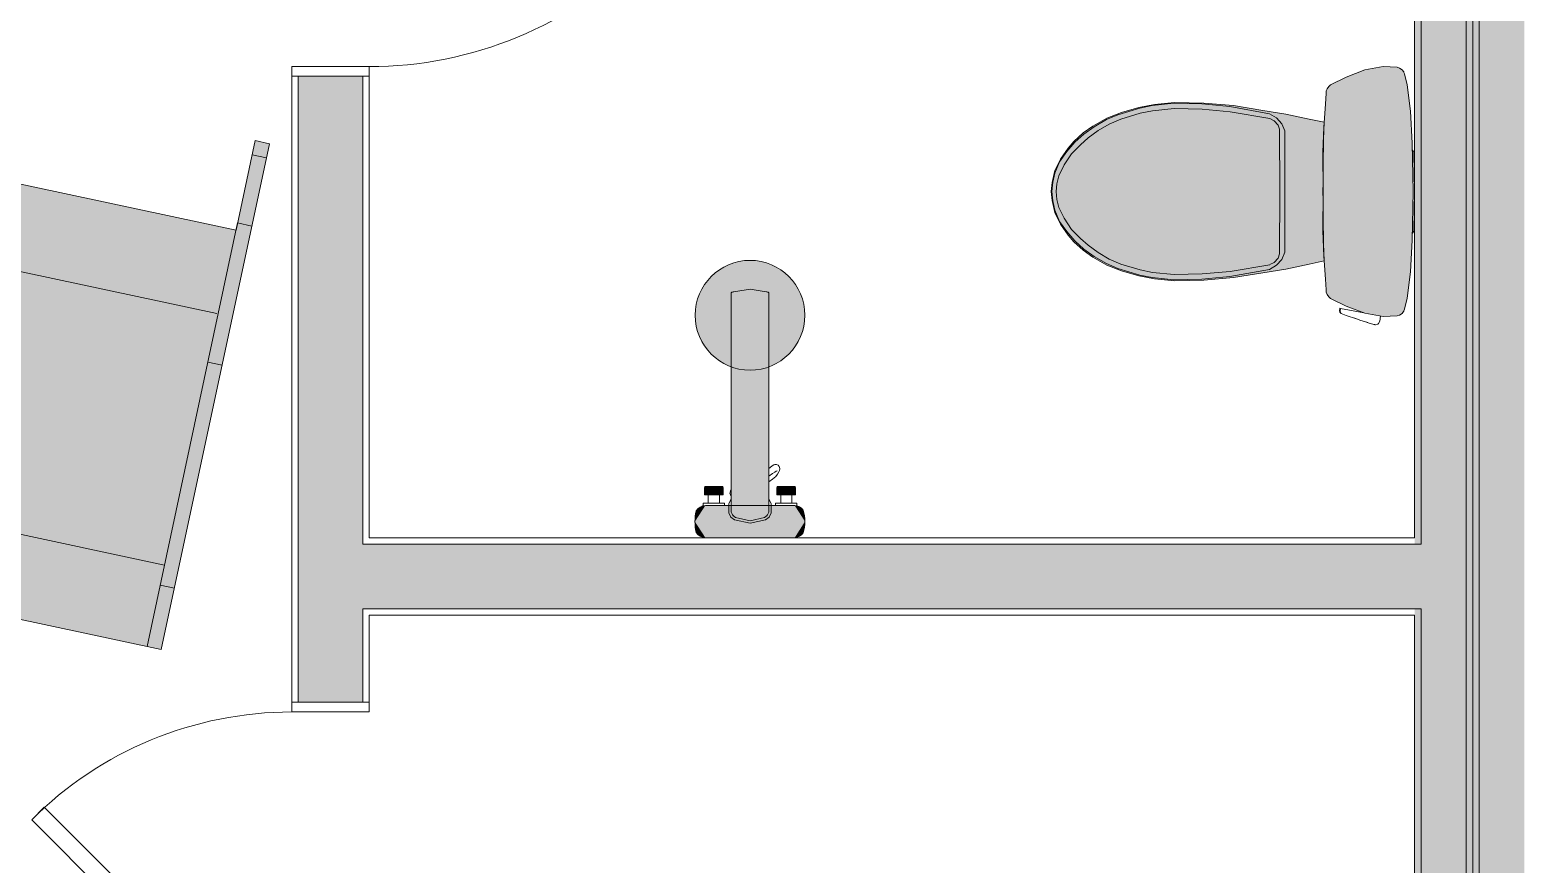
# Model space of a CAD drawing. Header units: inches. Extents: x 99 to 12024, y -5408 to 2559.
# Drawn here: x 8710.8 to 8826.3, y -5153.6 to -5089 of the extents above; entities that cross this region are included whole.
import ezdxf

# ---------------------------------------------------------------- set-up
doc = ezdxf.new("R2010")
doc.units = ezdxf.units.IN
doc.header["$LTSCALE"] = 96
doc.header["$MEASUREMENT"] = 0
for name, color, linetype, lineweight in [('Doors', 5, 'Continuous', 5), ('Fixtures_ Interior', 231, 'Continuous', 0), ('Walls_  Normal', 6, 'Continuous', 13)]:
    doc.layers.add(name, color=color, linetype=linetype, lineweight=lineweight)
doc.layers.add('Furniture_ Interior', color=7, linetype='Continuous', lineweight=25, true_color=0x8080c0)

# ---------------------------------------------------------------- blocks, each defined once
blk = doc.blocks.new('ADA Toilet')
at = {"layer": 'Fixtures_ Interior', "true_color": 0xffffff, "transparency": 33554687}
h = blk.add_hatch(color=7, dxfattribs=at)
h.dxf.hatch_style = 1
h.paths.add_polyline_path([(-2.364054101943969, 6.809740046024321), (-2.347391843795776, 6.857466662883757), (-2.314676544189453, 6.905904446363448), (-2.277592567443847, 6.936384447574614), (-2.273655550003051, 6.939356256246567), (-2.263622489929199, 6.94336945605278), (-2.234234748840331, 6.953656467437742), (-2.016709266662597, 7.008012448906897), (-1.49824442577362, 7.073620650529862), (-0.872820149421692, 7.106208853363992), (0.08153402519226005, 7.124090453267097), (1.035888199806213, 7.106208853363992), (1.661312476158141, 7.073620650529862), (2.179777317047118, 7.008012448906897), (2.397302799224854, 6.953656467437742), (2.42669054031372, 6.94336945605278), (2.436723600387572, 6.939356256246567), (2.440660617828369, 6.936384447574614), (2.477744594573974, 6.905904446363448), (2.510459894180297, 6.857466662883757), (2.527122152328491, 6.809740046024321), (2.539796766281128, 6.531864080905913), (2.474595077514647, 6.176568846702574), (2.334793533325195, 5.805805019378661), (2.182139333724975, 5.497753812789916), (2.151176834106445, 5.463082842826842), (2.105761607170104, 5.431815492630004), (2.061972007751465, 5.415686511039733), (2.057628643989562, 5.41469589805603), (2.047036872863768, 5.41360366821289), (2.016429850578307, 5.41111447906494), (1.803806443214415, 5.399836824417113), (1.349756032943725, 5.366588248252867), (0.8539734315872184, 5.347208011627196), (0.0815340251922601, 5.35147519302368), (-0.6909053812026974, 5.347208011627196), (-1.186687982559204, 5.366588248252867), (-1.640738392829895, 5.399836824417113), (-1.853361800193787, 5.41111447906494), (-1.883968822479247, 5.41360366821289), (-1.894560593605041, 5.41469589805603), (-1.898903957366943, 5.415686511039733), (-1.942693556785584, 5.431815492630004), (-1.988108783721924, 5.463082842826842), (-2.019071283340454, 5.497753812789916), (-2.171725482940674, 5.805805019378661), (-2.311527027130126, 6.176568846702574), (-2.376728715896606, 6.531864080905913)])
h = blk.add_hatch(color=7, dxfattribs=at)
h.dxf.hatch_style = 1
edge = h.paths.add_edge_path()
edge.add_line((-1.281121208795608, 5.373503274082456), (-1.343532938957214, 5.076291650772093))
edge.add_line((-1.343532938957214, 5.076291650772093), (-1.444472635269165, 4.621733156204223))
edge.add_line((-1.444472635269165, 4.621733156204223), (-1.516303764343262, 4.167174903869628))
edge.add_line((-1.516303764343262, 4.167174903869628), (-1.610588585853576, 3.588080163955688))
edge.add_line((-1.610588585853576, 3.588080163955688), (-1.659915395736694, 3.008985424041748))
edge.add_line((-1.659915395736694, 3.008985424041748), (-1.672920173645019, 2.429890926361083))
edge.add_line((-1.672920173645019, 2.429890926361083), (-1.634108952522278, 2.035581661224366))
edge.add_line((-1.634108952522278, 2.035581661224366), (-1.574545969963074, 1.7259808883667))
edge.add_line((-1.574545969963074, 1.7259808883667), (-1.475663803100586, 1.386078186035157))
edge.add_line((-1.475663803100586, 1.386078186035157), (-1.364005405426026, 1.099007045745849))
edge.add_line((-1.364005405426026, 1.099007045745849), (-1.208201809883118, 0.8209789581298835))
edge.add_line((-1.208201809883118, 0.8209789581298835), (-1.073556322097778, 0.6349239387512206))
edge.add_line((-1.073556322097778, 0.6349239387512206), (-0.904671766281128, 0.4473447875976562))
edge.add_line((-0.904671766281128, 0.4473447875976562), (-0.7739633564949037, 0.3346956558227538))
edge.add_line((-0.7739633564949037, 0.3346956558227538), (-0.5585205960273744, 0.1853690147399911))
edge.add_line((-0.5585205960273744, 0.1853690147399911), (-0.3322065877914425, 0.07721621704101651))
edge.add_line((-0.3322065877914425, 0.07721621704101651), (-0.09646917521953643, 0.02047258758544922))
edge.add_line((-0.09646917521953643, 0.02047258758544921), (0.0815340251922601, 0))
edge.add_line((0.0815340251922601, 0), (0.2595372256040576, 0.02047258758544921))
edge.add_line((0.2595372256040576, 0.02047258758544921), (0.4952746381759645, 0.07721621704101651))
edge.add_line((0.4952746381759645, 0.07721621704101651), (0.7215886464118949, 0.1853690147399911))
edge.add_line((0.7215886464118949, 0.1853690147399911), (0.9370314068794251, 0.3346956558227538))
edge.add_line((0.9370314068794251, 0.3346956558227538), (1.067739816665648, 0.4473447875976562))
edge.add_line((1.067739816665648, 0.4473447875976562), (1.2366243724823, 0.6349239387512206))
edge.add_line((1.2366243724823, 0.6349239387512206), (1.371269860267639, 0.8209789581298835))
edge.add_line((1.371269860267639, 0.8209789581298835), (1.527073455810546, 1.099007045745849))
edge.add_line((1.527073455810546, 1.099007045745849), (1.638731853485107, 1.386078186035157))
edge.add_line((1.638731853485107, 1.386078186035157), (1.737614020347594, 1.7259808883667))
edge.add_line((1.737614020347594, 1.7259808883667), (1.797177002906799, 2.035581661224366))
edge.add_line((1.797177002906799, 2.035581661224366), (1.835988224029541, 2.429890926361083))
edge.add_line((1.835988224029541, 2.429890926361083), (1.822983446121216, 3.008985424041748))
edge.add_line((1.822983446121216, 3.008985424041748), (1.773656636238098, 3.588080163955688))
edge.add_line((1.773656636238098, 3.588080163955688), (1.679371814727782, 4.167174903869628))
edge.add_line((1.679371814727782, 4.167174903869628), (1.607540685653686, 4.621733156204223))
edge.add_line((1.607540685653686, 4.621733156204223), (1.506600989341736, 5.076291650772093))
edge.add_line((1.506600989341736, 5.076291650772093), (1.44418925918013, 5.373503274082456))
edge.add_arc((0.08153402519226094, 45.4302420428841), 40.07990955676836, 268.0516562162248, 271.9483437837752, ccw=False)
at = {"layer": 'Fixtures_ Interior', "color": 17, "true_color": 0x804040, "transparency": 33554687}
blk.add_line((-2.216810424804687, 5.69465470600128), (-2.3040928711257, 6.156852001500676), dxfattribs=at)
for points in [[(-2.364054101943969, 6.809740046024321), (-2.347391843795776, 6.857466662883757), (-2.314676544189453, 6.905904446363448), (-2.277592567443847, 6.936384447574614), (-2.273655550003051, 6.939356256246567), (-2.263622489929199, 6.94336945605278), (-2.234234748840331, 6.953656467437742), (-2.016709266662597, 7.008012448906897), (-1.49824442577362, 7.073620650529862), (-0.872820149421692, 7.106208853363992), (0.08153402519226005, 7.124090453267097), (1.035888199806213, 7.106208853363992), (1.661312476158141, 7.073620650529862), (2.179777317047118, 7.008012448906897), (2.397302799224854, 6.953656467437742), (2.42669054031372, 6.94336945605278), (2.436723600387572, 6.939356256246567), (2.440660617828369, 6.936384447574614), (2.477744594573974, 6.905904446363448), (2.510459894180297, 6.857466662883757), (2.527122152328491, 6.809740046024321), (2.539796766281128, 6.531864080905913), (2.474595077514647, 6.176568846702574), (2.334793533325195, 5.805805019378661), (2.182139333724975, 5.497753812789916), (2.151176834106445, 5.463082842826842), (2.105761607170104, 5.431815492630004), (2.061972007751465, 5.415686511039733), (2.057628643989562, 5.41469589805603), (2.047036872863768, 5.41360366821289), (2.016429850578307, 5.41111447906494), (1.803806443214415, 5.399836824417113), (1.349756032943725, 5.366588248252867), (0.8539734315872184, 5.347208011627196), (0.0815340251922601, 5.35147519302368), (-0.6909053812026974, 5.347208011627196), (-1.186687982559204, 5.366588248252867), (-1.640738392829895, 5.399836824417113), (-1.853361800193787, 5.41111447906494), (-1.883968822479247, 5.41360366821289), (-1.894560593605041, 5.41469589805603), (-1.898903957366943, 5.415686511039733), (-1.942693556785584, 5.431815492630004), (-1.988108783721924, 5.463082842826842), (-2.019071283340454, 5.497753812789916), (-2.171725482940674, 5.805805019378661), (-2.311527027130126, 6.176568846702574), (-2.376728715896606, 6.531864080905913)], [(-0.7060183758735653, 0.308559169769287), (-0.8906255669593811, 0.4712207527160653), (-1.04830883216858, 0.6463791503906258), (-1.192682408332824, 0.8459217185974119), (-1.333169714927674, 1.091336486816406), (-1.43040094089508, 1.317396331787109), (-1.560576013565063, 1.749882045745849), (-1.609572538375855, 1.991588706970215), (-1.655749831199646, 2.418867374420167), (-1.641678136825562, 2.969285327911376), (-1.588795342445373, 3.519678089141845), (-1.450314575195312, 4.295952896118163), (-1.36718035697937, 4.438395994186401), (-1.25138182926178, 4.543424951553344), (-1.113027992248535, 4.602327606201171), (1.276096042633057, 4.602327606201171), (1.414449879646299, 4.543424951553344), (1.53024840736389, 4.438395994186401), (1.613382625579834, 4.295952896118163), (1.751863392829895, 3.519678089141845), (1.804746187210082, 2.969285327911376), (1.818817881584167, 2.418867374420167), (1.772640588760375, 1.991588706970215), (1.723644063949584, 1.749882045745849), (1.593468991279601, 1.317396331787109), (1.496237765312194, 1.091336486816406), (1.355750458717345, 0.8459217185974119), (1.2113768825531, 0.6463791503906258), (1.053693617343902, 0.4712207527160653), (0.8690864262580863, 0.308559169769287), (0.6688074083328239, 0.1695448837280273), (0.4452620356082918, 0.07655588912963866), (0.2633980304002755, 0.03566158294677733), (0.0815340251922601, 0.01775473022460937), (-0.1003299800157544, 0.03566158294677733), (-0.2821939852237707, 0.07655588912963866), (-0.5057393579483037, 0.1695448837280273)]]:
    blk.add_lwpolyline(points, close=True, dxfattribs=at)
for points in [[(0.9012120554687529, 7.108732261333059), (0.8577072153091422, 7.137095253884793), (0.8378698239326469, 7.137400051474572), (0.08153402519226005, 7.14811885124445), (-0.6748017735481259, 7.137400051474572), (-0.6946391649246216, 7.137095253884793), (-0.7381440050842311, 7.108732261333059)], [(-2.367994570386471, 6.484270217414072), (-2.467178136825561, 6.465519232749938), (-2.513710906982421, 6.442405272960661), (-2.529636775970459, 6.426327039241789), (-2.539796766281127, 6.383909025192259), (-2.537637741088867, 6.374866638660431), (-2.520035617828368, 6.307912271022795), (-2.499715637207031, 6.239789430618285), (-2.47672866821289, 6.169101279258727), (-2.496565877914429, 6.229731057167052)], [(-2.53724591597569, 6.373376227402139), (-2.535275482177733, 6.365240046024321), (-2.532951719574078, 6.357042106777784)], [(-2.410231273651123, 5.977077268600462), (-2.451887403488159, 6.096685883522032), (-2.47672866821289, 6.169101279258727)], [(-2.29311196899414, 5.692673480033873), (-2.266619884490966, 5.685231225967406), (-2.216810424804687, 5.69465470600128), (-2.214371862411499, 5.681700675964356), (-2.264130695343017, 5.672302630424499), (-2.291816505432128, 5.683707215309142), (-2.315616409301757, 5.704916313171386), (-2.35498634147644, 5.803290395736693), (-2.422686128937075, 6.012839303999078)]]:
    blk.add_lwpolyline(points, dxfattribs=at)
blk.add_lwpolyline([(-1.281121208795608, 5.373503274082456), (-1.343532938957214, 5.076291650772093), (-1.444472635269165, 4.621733156204223), (-1.516303764343262, 4.167174903869628), (-1.610588585853576, 3.588080163955688), (-1.659915395736694, 3.008985424041748), (-1.672920173645019, 2.429890926361083), (-1.634108952522278, 2.035581661224366), (-1.574545969963074, 1.7259808883667), (-1.475663803100586, 1.386078186035157), (-1.364005405426026, 1.099007045745849), (-1.208201809883118, 0.8209789581298835), (-1.073556322097778, 0.6349239387512206), (-0.904671766281128, 0.4473447875976562), (-0.7739633564949037, 0.3346956558227538), (-0.5585205960273744, 0.1853690147399911), (-0.3322065877914425, 0.07721621704101651), (-0.09646917521953643, 0.02047258758544921), (0.0815340251922601, 0), (0.2595372256040576, 0.02047258758544921), (0.4952746381759645, 0.07721621704101651), (0.7215886464118949, 0.1853690147399911), (0.9370314068794251, 0.3346956558227538), (1.067739816665648, 0.4473447875976562), (1.2366243724823, 0.6349239387512206), (1.371269860267639, 0.8209789581298835), (1.527073455810546, 1.099007045745849), (1.638731853485107, 1.386078186035157), (1.737614020347594, 1.7259808883667), (1.797177002906799, 2.035581661224366), (1.835988224029541, 2.429890926361083), (1.822983446121216, 3.008985424041748), (1.773656636238098, 3.588080163955688), (1.679371814727782, 4.167174903869628), (1.607540685653686, 4.621733156204223), (1.506600989341736, 5.076291650772093), (1.44418925918013, 5.373503274082456, -0.01700414557459191)], format="xyb", close=True, dxfattribs=at)
at = {"layer": 'Fixtures_ Interior', "transparency": 33554687}
for points in [[(1.518920004844664, 4.306519353866577), (1.473809628486632, 4.389729633331298), (1.389430815696716, 4.466336149215699), (1.308328571319579, 4.497882915496826), (0.08153402519226005, 4.498517808914183), (-1.145260520935058, 4.497882915496826), (-1.226362765312195, 4.466336149215699), (-1.310716143608094, 4.389729633331298), (-1.355851954460144, 4.306519353866577)], [(1.519427968025207, 4.303852365493774), (1.652549445152282, 3.526002557754516), (1.701419039726257, 2.974035037994384), (1.713280839920042, 2.422042568206788), (1.672513827323913, 1.993239768981934), (1.624177630424499, 1.751863513946534), (1.506347007751465, 1.371777702331544), (1.408226785659789, 1.146175193786622), (1.282928595542907, 0.9274303092956551), (1.13858045387268, 0.7280655403137215), (1.002639623641967, 0.5771387062072761), (0.8261096405982972, 0.4042408294677742), (0.6076696066856376, 0.2574038619995126), (0.3922776243686678, 0.1534668922424316), (0.2369058247804644, 0.116636775970459), (0.0815340251922601, 0.1010156364440927), (-0.07383777439594329, 0.116636775970459), (-0.2292095739841467, 0.1534668922424316), (-0.4446015563011175, 0.2574038619995126), (-0.6630415902137753, 0.4042408294677742), (-0.8395715732574468, 0.5771387062072761), (-0.9755124034881592, 0.7280655403137215), (-1.119860545158386, 0.9274303092956551), (-1.245158735275269, 1.146175193786622), (-1.343278957366943, 1.371777702331544), (-1.461109580039978, 1.751863513946534), (-1.509445776939392, 1.993239768981934), (-1.550212789535522, 2.422042568206788), (-1.538350989341736, 2.974035037994384), (-1.48950682926178, 3.526002557754516), (-1.356359917640686, 4.303852365493774)]]:
    blk.add_lwpolyline(points, dxfattribs=at)
blk = doc.blocks.new('Seating_Chairs_Rocking Chairs_Rocking@Chair')
at = {"layer": 'Furniture_ Interior', "color": 163, "lineweight": 0, "true_color": 0x8080c0, "transparency": 33554687}
for p, q in [((-9.337500001272701, 35.09999800009507), (-10.4625000012727, 35.09999800000001)), ((10.46249999871782, 35.21250200176826), (9.337499998717815, 35.21250200167319)), ((9.33749999885083, 33.63750100167317), (-9.33750000114917, 33.63750100009507)), ((-9.337499999770671, 17.32500100009509), (-10.46249999977067, 17.32500100000002)), ((10.4625000002103, 17.54999900176824), (9.337500000210296, 17.54999900167318)), ((9.225000000533555, 13.72500000166372), (-9.449999999466446, 13.72500000008561)), ((-9.337499998401654, 1.125000000095042), (-10.46249999840166, 1.124999999999976)), ((10.4625000015983, 1.125000001768285), (9.337500001598299, 1.125000001673219))]:
    blk.add_line(p, q, dxfattribs=at)
blk.add_lwpolyline([(10.46250000169334, 1.768285073922016e-09), (9.337500001693684, 1.673242877586745e-09), (9.337500001094782, 7.08750000167322), (-9.337499998905514, 7.08750000167322), (-9.337499998306612, 9.5042196335271e-11), (-10.46249999830661, 9.5042196335271e-11), (-10.46249999830661, 40.08150485224803), (10.462499998309, 40.08150485401627)], close=True, dxfattribs=at)
for points in [[(-9.337499998905514, 40.08150485224803), (-9.337499998905514, 6.525000000095133), (-10.46249999885799, 6.525000000000067)], [(10.46250000114196, 6.525000001768262), (9.337500001693684, 6.525000001768262), (9.337500001693684, 40.08150485224803)]]:
    blk.add_lwpolyline(points, dxfattribs=at)
at = {"layer": 'Furniture_ Interior', "color": 7, "lineweight": 0, "true_color": 0xffffff, "transparency": 33554687}
for points in [[(10.46249999830638, 40.08150485224803), (-9.337499998905514, 7.08750000167322), (10.46249999830638, 40.08150485224803), (-10.46249999830661, 40.08150485224803)], [(-10.46249999830661, 9.5042196335271e-11), (-10.46249999830661, 40.08150485224803), (-10.46249999830661, 9.5042196335271e-11), (-9.337499998905514, 7.08750000167322)], [(10.46249999830638, 40.08150485224803), (9.337500001094782, 7.08750000167322), (10.46249999830638, 40.08150485224803), (-9.337499998905514, 7.08750000167322)], [(10.46250000169334, 1.768285073922016e-09), (9.337500001094782, 7.08750000167322), (10.46250000169334, 1.768285073922016e-09), (10.46249999830638, 40.08150485224803)], [(-9.337499998905514, 7.08750000167322), (-9.337499998306612, 9.5042196335271e-11), (-9.337499998905514, 7.08750000167322), (-10.46249999830661, 9.5042196335271e-11)], [(9.337500001693684, 1.673242877586745e-09), (9.337500001094782, 7.08750000167322), (9.337500001693684, 1.673242877586745e-09), (10.46250000169334, 1.768285073922016e-09)]]:
    blk.add_solid(points, dxfattribs=at)
blk = doc.blocks.new('block2')
at = {"layer": 'Fixtures_ Interior', "color": 17, "lineweight": 0, "true_color": 0x804040, "transparency": 33554687}
for p, q in [((-3.226873969568942, 18.81787958837327), (-3.226873969568942, 18.15957966543016)), ((-2.368074035181735, 18.15957966543016), (-2.368074035181735, 18.81787958837327)), ((2.38272609756973, 18.15957966543016), (2.38272609756973, 18.81787958837327)), ((3.241526031956937, 18.15957966543016), (3.241526031956937, 18.81787958837327))]:
    blk.add_line(p, q, dxfattribs=at)
blk.add_lwpolyline([(3.46702613876846, 21.48927965856373, -0.2360679774998079), (4.122703184663976, 21.11072433961453, -0.1572138289297121), (4.122703184663976, 19.34438999399856, -0.236067977499808), (3.46702613876846, 18.98897972799122), (-3.452374076380465, 18.98897972799122, -0.236067977499783), (-4.176113646367071, 19.40683096354621, -0.1026502000630452), (-4.176113646367071, 21.07142842300877, -0.2360679774997897), (-3.452374076380465, 21.48927965856373)], format="xyb", close=True, dxfattribs=at)
for points in [[(1.458726072774198, 18.49920438115242), (1.494326019749906, 18.52647963262376), (1.644126081929471, 18.85017958379564), (1.644126081929471, 19.55967965818223), (1.494326019749906, 19.88337960935411), (1.211226010785367, 20.1003796169835), (0.007326031193997551, 20.36497965551195), (-1.196573948397372, 20.1003796169835), (-1.479673957361911, 19.88337960935411), (-1.629474019541476, 19.55967965818223), (-1.629474019541476, 18.85017958379564), (-1.479673957361911, 18.52647963262376), (-1.444074010386196, 18.49920438115241)], [(-3.629874085917209, 19.0286244201636), (-3.629874085917209, 18.81787958837327), (-1.965073918833468, 18.81787958837327), (-1.965073918833468, 18.98897972799119)], [(3.644426012501981, 19.02860205479524), (3.644426012501981, 18.81787958837327), (1.979725981221463, 18.81787958837327), (1.979725981221463, 18.98897972799119)], [(-1.444074010386203, 17.7877294944366), (-1.494273995890353, 17.84507957197007), (-1.529273962511752, 17.97207966543016), (-1.548573946490023, 18.04527965284166), (-1.515274023546908, 18.17287960744676), (-1.444074010386196, 18.24492454530301)], [(1.458726072774198, 17.15200472832842), (1.756626034245755, 16.95967951513109), (1.996225977406766, 16.74687948919114), (2.148425961003568, 16.5554794380742), (2.230026150212552, 16.39457979894456), (2.282725954518583, 16.27647963262376), (2.307726049886014, 16.15357962346849), (2.293326044545438, 16.02297964788255), (2.263925934300687, 15.9678796837407), (2.185726070866849, 15.86177960134324), (2.064926052556302, 15.80917969442186), (1.933926010594632, 15.82407942510423), (1.852226043210294, 15.84537974096116), (1.726726079449918, 15.92337980962571), (1.565826082692411, 16.03947964406785), (1.458726072774205, 16.11426619520678)], [(2.119726086125638, 16.29887953496751), (2.040026092992093, 16.31967964864549), (1.916226053700711, 16.39667978978929), (1.756226087079312, 16.51197949147996), (1.463826084599766, 16.71617975927171)], [(-1.444074010386203, 14.52544019394517), (-1.454174017443393, 14.5711797783452), (-1.444074010386203, 14.61691936274523)], [(1.458726072774198, 14.61691936274522), (1.468826079831388, 14.5711797783452), (1.458726072774205, 14.52544019394517)]]:
    blk.add_lwpolyline(points, dxfattribs=at)
for points in [[(-1.444074010386203, 2.525780589349836), (-1.444074010386203, 19.51927962995347), (-1.331573938860629, 19.76497963167009), (-1.116574024691317, 19.92857959962663), (0.007326031193997551, 20.18107965684709), (1.131226087079312, 19.92857959962663), (1.346226001248624, 19.76497963167009), (1.458726072774198, 19.51927962995347), (1.458726072774198, 2.525780589349836), (1.409425998196866, 2.466780574091047), (1.307726049886014, 2.449080378778547), (1.1106260065892, 2.416779429681867), (0.007326031193997551, 2.24017992711839), (-1.095973944201205, 2.416779429681867), (-1.293073987498019, 2.449080378778547), (-1.394773935808864, 2.466780574091054)], [(-3.517674064173434, 17.60157957769212), (-3.517674064173434, 18.15957966543016), (-2.077273940577243, 18.15957966543016), (-2.077273940577243, 17.60157957769212), (-2.095074033274386, 17.55527964330491), (-2.127073859705661, 17.52957955098924), (-3.467873906626437, 17.52957955098924), (-3.499873971476291, 17.55527964330492)], [(2.109726095662381, 17.55527964330491), (2.091926002965238, 17.60157957769212), (2.091926002965238, 18.15957966543016), (3.532326126561429, 18.15957966543016), (3.532326126561429, 17.60157957769212), (3.514526033864286, 17.55527964330491), (3.482525969014432, 17.52957955098924), (2.141725922093649, 17.52957955098924)]]:
    blk.add_lwpolyline(points, close=True, dxfattribs=at)
blk.add_circle((0.007326031193997315, 4.253029734857653), 4.253029734857644, dxfattribs=at)
at = {"layer": 'Fixtures_ Interior', "color": 7, "lineweight": 0, "true_color": 0xffffff, "transparency": 33554687}
for points in [[(-3.452374076380465, 18.98897972799122), (-4.261549277486208, 20.2391296932775), (-3.452374076380465, 18.98897972799122), (-3.452374076380465, 21.48927965856373)], [(-4.261549277486208, 20.2391296932775), (-4.22650083412679, 20.7738656052054), (-4.261549277486208, 20.2391296932775), (-3.452374076380465, 21.48927965856373)], [(-4.22650083412679, 20.7738656052054), (-3.518348959973761, 21.48296479753003), (-4.22650083412679, 20.7738656052054), (-3.452374076380465, 21.48927965856373)], [(-3.638218587438641, 21.45912124615407), (-3.518348959973761, 21.48296479753003), (-3.638218587438641, 21.45912124615407), (-4.22650083412679, 20.7738656052054)], [(-4.22650083412679, 20.7738656052054), (-3.753950505653383, 21.41983555362965), (-4.22650083412679, 20.7738656052054), (-3.638218587438641, 21.45912124615407)], [(-3.863564509410383, 21.36577990904791), (-3.753950505653383, 21.41983555362965), (-3.863564509410383, 21.36577990904791), (-4.22650083412679, 20.7738656052054)], [(-4.22650083412679, 20.7738656052054), (-3.965185072714613, 21.29787921947469), (-4.22650083412679, 20.7738656052054), (-3.863564509410383, 21.36577990904791)], [(-4.057073439553398, 21.21729528453424), (-3.965185072714613, 21.29787921947469), (-4.057073439553398, 21.21729528453424), (-4.22650083412679, 20.7738656052054)], [(-4.22650083412679, 20.7738656052054), (-4.137657374493856, 21.12540691769545), (-4.22650083412679, 20.7738656052054), (-4.057073439553398, 21.21729528453424)], [(-4.176113646367071, 21.07142842300877), (-4.137657374493856, 21.12540691769545), (-4.176113646367071, 21.07142842300877), (-4.22650083412679, 20.7738656052054)], [(3.46702613876846, 21.48927965856373), (3.46702613876846, 18.98897972799122), (3.46702613876846, 21.48927965856373), (-3.452374076380465, 21.48927965856373)], [(3.46702613876846, 18.98897972799122), (-3.452374076380465, 18.98897972799122), (3.46702613876846, 18.98897972799122), (-3.452374076380465, 21.48927965856373)], [(3.46702613876846, 21.48927965856373), (3.526796556984813, 21.48355866499156), (3.46702613876846, 21.48927965856373), (4.163475905522539, 20.97249838524796)], [(4.163475905522539, 20.97249838524796), (4.23692560502957, 20.60324181023148), (4.163475905522539, 20.97249838524796), (3.46702613876846, 21.48927965856373)], [(3.46702613876846, 21.48927965856373), (4.23692560502957, 20.60324181023148), (3.46702613876846, 21.48927965856373), (4.261549277486148, 20.22755716680655)], [(3.46702613876846, 21.48927965856373), (4.261549277486148, 20.22755716680655), (3.46702613876846, 21.48927965856373), (3.46702613876846, 18.98897972799122)], [(3.526796556984813, 21.48355866499156), (3.635393304334438, 21.46195742888651), (3.526796556984813, 21.48355866499156), (4.163475905522539, 20.97249838524796)], [(3.635393304334438, 21.46195742888651), (3.740241464360096, 21.42636627443181), (3.635393304334438, 21.46195742888651), (4.163475905522539, 20.97249838524796)], [(3.740241464360096, 21.42636627443181), (3.839547055974347, 21.37739417614791), (3.740241464360096, 21.42636627443181), (4.163475905522539, 20.97249838524796)], [(3.839547055974347, 21.37739417614791), (3.931610932971958, 21.31587906021408), (3.839547055974347, 21.37739417614791), (4.163475905522539, 20.97249838524796)], [(3.931610932971958, 21.31587906021408), (4.014857856892571, 21.24287346731915), (3.931610932971958, 21.31587906021408), (4.163475905522539, 20.97249838524796)], [(4.014857856892571, 21.24287346731915), (4.087863449787498, 21.15962654339854), (4.014857856892571, 21.24287346731915), (4.163475905522539, 20.97249838524796)], [(4.087863449787498, 21.15962654339854), (4.122703184663976, 21.11072433961453), (4.087863449787498, 21.15962654339854), (4.163475905522539, 20.97249838524796)], [(-4.22650083412679, 19.70439378134961), (-4.261549277486208, 20.2391296932775), (-4.22650083412679, 19.70439378134961), (-3.452374076380465, 18.98897972799122)], [(-3.518348959973709, 18.99529458902492), (-3.638218587438593, 19.01913814040088), (-3.518348959973709, 18.99529458902492), (-4.22650083412679, 19.70439378134961)], [(-3.452374076380465, 18.98897972799122), (-3.518348959973709, 18.99529458902492), (-3.452374076380465, 18.98897972799122), (-4.22650083412679, 19.70439378134961)], [(-3.965185072714577, 19.18038016708026), (-4.22650083412679, 19.70439378134961), (-3.965185072714577, 19.18038016708026), (-3.863564509410342, 19.11247947750704)], [(-3.863564509410342, 19.11247947750704), (-4.22650083412679, 19.70439378134961), (-3.863564509410342, 19.11247947750704), (-3.753950505653339, 19.0584238329253)], [(-3.753950505653339, 19.0584238329253), (-4.22650083412679, 19.70439378134961), (-3.753950505653339, 19.0584238329253), (-3.638218587438593, 19.01913814040088)], [(-4.137657374493825, 19.35285246885951), (-4.22650083412679, 19.70439378134961), (-4.137657374493825, 19.35285246885951), (-4.057073439553364, 19.26096410202072)], [(-4.057073439553364, 19.26096410202072), (-4.22650083412679, 19.70439378134961), (-4.057073439553364, 19.26096410202072), (-3.965185072714577, 19.18038016708026)], [(-4.137657374493825, 19.35285246885951), (-4.176113646367071, 19.40683096354621), (-4.137657374493825, 19.35285246885951), (-4.22650083412679, 19.70439378134961)], [(-1.444074010386203, 19.51927962995347), (-1.116574024691317, 19.92857959962663), (-1.444074010386203, 19.51927962995347), (0.007326031193997551, 20.18107965684709)], [(-1.444074010386203, 19.51927962995347), (0.007326031193997551, 20.18107965684709), (-1.444074010386203, 19.51927962995347), (1.458726072774198, 19.51927962995347)], [(-1.331573938860629, 19.76497963167009), (-1.116574024691317, 19.92857959962663), (-1.331573938860629, 19.76497963167009), (-1.444074010386203, 19.51927962995347)], [(0.007326031193997551, 20.18107965684709), (1.131226087079312, 19.92857959962663), (0.007326031193997551, 20.18107965684709), (1.458726072774198, 19.51927962995347)], [(1.131226087079312, 19.92857959962663), (1.346226001248624, 19.76497963167009), (1.131226087079312, 19.92857959962663), (1.458726072774198, 19.51927962995347)], [(4.261549277486148, 20.22755716680655), (4.23692560502957, 19.85187252338161), (4.261549277486148, 20.22755716680655), (3.46702613876846, 18.98897972799122)], [(4.23692560502957, 19.85187252338161), (4.163475905522539, 19.48261594836514), (4.23692560502957, 19.85187252338161), (3.46702613876846, 18.98897972799122)], [(1.458726072774198, 19.51927962995347), (1.458726072774198, 2.525780589349836), (1.458726072774198, 19.51927962995347), (-1.444074010386203, 19.51927962995347)], [(-1.444074010386203, 19.51927962995347), (1.458726072774198, 2.525780589349836), (-1.444074010386203, 19.51927962995347), (-1.444074010386203, 2.525780589349836)], [(4.163475905522539, 19.48261594836514), (3.548292114100093, 18.99565735980156), (4.163475905522539, 19.48261594836514), (3.46702613876846, 18.98897972799122)], [(3.655267588954007, 19.01693610475632), (3.548292114100093, 18.99565735980156), (3.655267588954007, 19.01693610475632), (4.163475905522539, 19.48261594836514)], [(4.163475905522539, 19.48261594836514), (3.758550440236776, 19.05199590849181), (4.163475905522539, 19.48261594836514), (3.655267588954007, 19.01693610475632)], [(3.856373469727538, 19.1002368880457), (3.758550440236776, 19.05199590849181), (3.856373469727538, 19.1002368880457), (4.163475905522539, 19.48261594836514)], [(4.163475905522539, 19.48261594836514), (3.947062898270038, 19.16083362688291), (4.163475905522539, 19.48261594836514), (3.856373469727538, 19.1002368880457)], [(4.029067004598053, 19.23274929800133), (3.947062898270038, 19.16083362688291), (4.029067004598053, 19.23274929800133), (4.163475905522539, 19.48261594836514)], [(4.163475905522539, 19.48261594836514), (4.100982675716477, 19.31475340432935), (4.163475905522539, 19.48261594836514), (4.029067004598053, 19.23274929800133)], [(4.163475905522539, 19.48261594836514), (4.122703184663976, 19.34438999399856), (4.163475905522539, 19.48261594836514), (4.100982675716477, 19.31475340432935)], [(-2.077273940577243, 18.15957966543016), (-3.467873906626437, 17.52957955098924), (-2.077273940577243, 18.15957966543016), (-3.517674064173434, 18.15957966543016)], [(-3.517674064173434, 18.15957966543016), (-3.467873906626437, 17.52957955098924), (-3.517674064173434, 18.15957966543016), (-3.517674064173434, 17.60157957769212)], [(-3.517674064173434, 17.60157957769212), (-3.467873906626437, 17.52957955098924), (-3.517674064173434, 17.60157957769212), (-3.499873971476291, 17.55527964330491)], [(-2.127073859705661, 17.52957955098924), (-3.467873906626437, 17.52957955098924), (-2.127073859705661, 17.52957955098924), (-2.077273940577243, 18.15957966543016)], [(-2.077273940577243, 17.60157957769212), (-2.127073859705661, 17.52957955098924), (-2.077273940577243, 17.60157957769212), (-2.077273940577243, 18.15957966543016)], [(-2.077273940577243, 17.60157957769212), (-2.095074033274386, 17.55527964330491), (-2.077273940577243, 17.60157957769212), (-2.127073859705661, 17.52957955098924)], [(2.091926002965238, 17.60157957769212), (2.091926002965238, 18.15957966543016), (2.091926002965238, 17.60157957769212), (2.141725922093656, 17.52957955098924)], [(3.532326126561429, 18.15957966543016), (3.482525969014432, 17.52957955098924), (3.532326126561429, 18.15957966543016), (2.091926002965238, 18.15957966543016)], [(2.091926002965238, 18.15957966543016), (3.482525969014432, 17.52957955098924), (2.091926002965238, 18.15957966543016), (2.141725922093656, 17.52957955098924)], [(2.141725922093656, 17.52957955098924), (2.109726095662381, 17.55527964330491), (2.141725922093656, 17.52957955098924), (2.091926002965238, 17.60157957769212)], [(3.532326126561429, 18.15957966543016), (3.532326126561429, 17.60157957769212), (3.532326126561429, 18.15957966543016), (3.482525969014432, 17.52957955098924)], [(3.514526033864286, 17.55527964330491), (3.482525969014432, 17.52957955098924), (3.514526033864286, 17.55527964330491), (3.532326126561429, 17.60157957769212)], [(0.007326031193997315, 8.506059469715296), (-3.989214626634778, 5.707651574341995), (-4.245703703663644, 4.253029734857654), (-4.181090625485265, 4.991560597878951)], [(0.007326031193997315, 8.506059469715296), (-4.245703703663644, 4.253029734857654), (-3.989214626634777, 2.798407895373312), (-4.181090625485264, 3.514498871836356)], [(0.007326031193997315, 8.506059469715296), (-3.250683763613481, 6.986824552052573), (-3.989214626634778, 5.707651574341995), (-3.675905762243317, 6.379544602286474)], [(0.007326031193997315, 8.506059469715296), (-3.989214626634777, 2.798407895373312), (-3.25068376361348, 1.519234917662734), (-3.675905762243316, 2.126514867428833)], [(0.007326031193997315, 8.506059469715296), (-2.119188836234824, 7.936261528294967), (-3.250683763613481, 6.986824552052573), (-2.726468786000923, 7.511039529665132)], [(0.007326031193997315, 8.506059469715296), (-3.25068376361348, 1.519234917662734), (-2.119188836234824, 0.5697979414203407), (-2.726468786000923, 0.9950199400501765)], [(0.007326031193997315, 8.506059469715296), (-0.7312048318273004, 8.441446391536916), (-2.119188836234824, 7.936261528294967), (-1.447295808290345, 8.24957039268643)], [(0.007326031193997315, 8.506059469715296), (-2.119188836234824, 0.5697979414203407), (-0.7312048318273008, 0.06461307817839312), (-1.447295808290345, 0.2564890770288795)], [(0.007326031193997315, 8.506059469715296), (-0.7312048318273008, 0.06461307817839312), (0.7458568942152936, 0.06461307817839312), (0.007326031193996488, 1.243449787580175e-14)], [(0.007326031193997315, 8.506059469715296), (0.7458568942152936, 0.06461307817839312), (2.133840898622816, 0.5697979414203416), (1.461947870678337, 0.2564890770288804)], [(0.007326031193997315, 8.506059469715296), (2.133840898622816, 0.5697979414203416), (3.265335826001471, 1.519234917662735), (2.741120848388915, 0.9950199400501774)], [(0.007326031193997315, 8.506059469715296), (3.265335826001471, 1.519234917662735), (4.003866689022768, 2.798407895373312), (3.690557824631307, 2.126514867428833)], [(0.007326031193997315, 8.506059469715296), (4.003866689022768, 2.798407895373312), (4.260355766051635, 4.253029734857652), (4.195742687873255, 3.514498871836356)], [(0.007326031193997315, 8.506059469715296), (4.260355766051635, 4.253029734857652), (4.003866689022767, 5.707651574341992), (4.195742687873254, 4.991560597878949)], [(0.007326031193997315, 8.506059469715296), (4.003866689022767, 5.707651574341992), (3.26533582600147, 6.986824552052568), (3.690557824631306, 6.379544602286471)], [(0.007326031193997315, 8.506059469715296), (3.26533582600147, 6.986824552052568), (2.133840898622816, 7.93626152829496), (2.741120848388913, 7.511039529665124)], [(0.007326031193997315, 8.506059469715296), (2.133840898622816, 7.93626152829496), (0.7458568942152943, 8.441446391536907), (1.461947870678337, 8.24957039268642)], [(1.458726072774198, 2.525780589349836), (-1.095973944201205, 2.416779429681867), (1.458726072774198, 2.525780589349836), (-1.444074010386203, 2.525780589349836)], [(-1.095973944201205, 2.416779429681867), (-1.293073987498019, 2.449080378778547), (-1.095973944201205, 2.416779429681867), (-1.444074010386203, 2.525780589349836)], [(-1.444074010386203, 2.525780589349836), (-1.293073987498019, 2.449080378778547), (-1.444074010386203, 2.525780589349836), (-1.394773935808871, 2.466780574091047)], [(1.1106260065892, 2.416779429681867), (-1.095973944201205, 2.416779429681867), (1.1106260065892, 2.416779429681867), (1.458726072774198, 2.525780589349836)], [(1.1106260065892, 2.416779429681867), (0.007326031193997551, 2.24017992711839), (1.1106260065892, 2.416779429681867), (-1.095973944201205, 2.416779429681867)], [(1.458726072774198, 2.525780589349836), (1.307726049886014, 2.449080378778547), (1.458726072774198, 2.525780589349836), (1.1106260065892, 2.416779429681867)], [(1.409425998196866, 2.466780574091047), (1.307726049886014, 2.449080378778547), (1.409425998196866, 2.466780574091047), (1.458726072774198, 2.525780589349836)]]:
    blk.add_solid(points, dxfattribs=at)

msp = doc.modelspace()

# ---------------------------------------------------------------- linework, layer by layer
at = {"layer": 'Doors', "transparency": 33554687}
for p, q in [((8731.116091190328, -5091.818025290182), (8731.116091190328, -5092.568025290182)), ((8731.116091190328, -5091.818025290182), (8737.116091190328, -5091.818025290182)), ((8731.116091190328, -5092.568025290182), (8737.116091190328, -5092.568025290182)), ((8737.116091190328, -5091.818025290182), (8737.116091190328, -5092.568025290182)), ((8731.116091190328, -5141.068025290182), (8731.116091190328, -5141.818025290182)), ((8731.116091190328, -5141.068025290182), (8737.116091190328, -5141.068025290182)), ((8737.116091190328, -5141.068025290182), (8737.116091190328, -5141.818025290182)), ((8731.116091190328, -5141.818025290182), (8737.116091190328, -5141.818025290182)), ((8710.96354792651, -5150.165482026366), (8711.935819750643, -5149.193210202234)), ((8731.116091190328, -5170.318025290182), (8710.96354792651, -5150.165482026366)), ((8732.088363014458, -5169.34575346605), (8711.935819750643, -5149.193210202234))]:
    msp.add_line(p, q, dxfattribs=at)
for centre, radius, start, end in [((8737.116091190328, -5061.818025290182), 30, 270, 315), ((8731.116091190328, -5170.318025290182), 28.5, 90, 135)]:
    msp.add_arc(centre, radius, start, end, dxfattribs=at)
at = {"layer": 'Walls_  Normal', "transparency": 33554687}
for p, q in [((8818.116091190328, -5128.318025290182), (8818.116091190328, -5032.318025290182)), ((8818.616091190328, -5128.818025290182), (8818.616091190328, -5031.818025290182)), ((8822.116091190328, -5400.818025290181), (8822.116091190328, -5031.818025290182)), ((8822.616091190328, -5400.818025290181), (8822.616091190328, -5031.818025290182)), ((8823.116091190328, -5400.818025290181), (8823.116091190328, -5031.818025290182)), ((8731.116091190328, -5141.068025290182), (8731.116091190328, -5092.568025290182)), ((8731.116091190328, -5092.568025290182), (8737.116091190328, -5092.568025290182)), ((8731.616091190328, -5141.068025290182), (8731.616091190328, -5092.568025290182)), ((8731.616091190328, -5092.568025290182), (8736.616091190328, -5092.568025290182)), ((8736.616091190328, -5128.818025290182), (8736.616091190328, -5092.568025290182)), ((8737.116091190328, -5128.318025290182), (8737.116091190328, -5092.568025290182)), ((8737.116091190328, -5128.318025290182), (8818.116091190328, -5128.318025290182)), ((8736.616091190328, -5128.818025290182), (8818.616091190328, -5128.818025290182)), ((8736.616091190328, -5141.068025290182), (8736.616091190328, -5133.818025290182)), ((8736.616091190328, -5133.818025290182), (8818.616091190328, -5133.818025290182)), ((8818.616091190328, -5297.318025290181), (8818.616091190328, -5133.818025290182)), ((8737.116091190328, -5141.068025290182), (8737.116091190328, -5134.318025290182)), ((8737.116091190328, -5134.318025290182), (8818.116091190328, -5134.318025290182)), ((8818.116091190328, -5296.818025290181), (8818.116091190328, -5134.318025290182)), ((8731.116091190328, -5141.068025290182), (8737.116091190328, -5141.068025290182)), ((8731.616091190328, -5141.068025290182), (8736.616091190328, -5141.068025290182))]:
    msp.add_line(p, q, dxfattribs=at)
at = {"layer": 'Walls_  Normal', "color": 236, "true_color": 0x7a003d, "transparency": 33554687}
for points in [[(8818.116091190328, -5128.818025290181), (8818.116091190328, -5031.818025290182), (8818.616091190328, -5128.818025290182), (8818.616091190328, -5031.818025290182)], [(8818.116091190328, -5297.318025290181), (8818.116091190328, -5133.818025290181), (8818.616091190328, -5297.318025290181), (8818.616091190328, -5133.818025290182)]]:
    msp.add_solid(points, dxfattribs=at)
at = {"layer": 'Walls_  Normal', "color": 252, "true_color": 0x949494, "transparency": 33554687}
for points in [[(8818.616091190328, -5400.818025290181), (8818.616091190328, -5031.818025290182), (8822.116091190328, -5400.818025290181), (8822.116091190328, -5031.818025290182)], [(8822.116091190328, -5400.818025290181), (8822.116091190328, -5031.818025290182), (8822.616091190328, -5400.818025290181), (8822.616091190328, -5031.818025290182)], [(8822.616091190328, -5400.818025290181), (8822.616091190328, -5031.818025290182), (8823.116091190328, -5400.818025290181), (8823.116091190328, -5031.818025290182)], [(8823.116091190328, -5400.818025290181), (8823.116091190328, -5031.818025290182), (8826.616091190328, -5400.818025290181), (8826.616091190328, -5031.818025290182)], [(8731.616091190328, -5141.068025290182), (8731.616091190328, -5092.568025290182), (8736.616091190328, -5141.068025290182), (8736.616091190328, -5092.568025290182)], [(8736.616091190328, -5128.818025290182), (8818.616091190328, -5128.818025290182), (8736.616091190328, -5133.818025290182), (8818.616091190328, -5133.818025290182)]]:
    msp.add_solid(points, dxfattribs=at)

# ---------------------------------------------------------------- block references
at = {"layer": 'Fixtures_ Interior', "transparency": 33554687, "xscale": -3.938678414096916, "yscale": 3.938678414096916, "zscale": 3.938678414096916, "rotation": 269.9999999999999}
msp.add_blockref('ADA Toilet', (8789.943809812969, -5101.819174651375), dxfattribs=at)
at = {"layer": 'Fixtures_ Interior', "transparency": 33554687, "xscale": -1, "rotation": 180}
msp.add_blockref('block2', (8766.616091190328, -5106.828745631618), dxfattribs=at)
at = {"layer": 'Furniture_ Interior', "transparency": 33554687, "xscale": -1, "rotation": 167.9306865934136}
msp.add_blockref('Seating_Chairs_Rocking Chairs_Rocking@Chair', (8719.15484145136, -5095.598841595964), dxfattribs=at)

doc.saveas('drawing.dxf')
